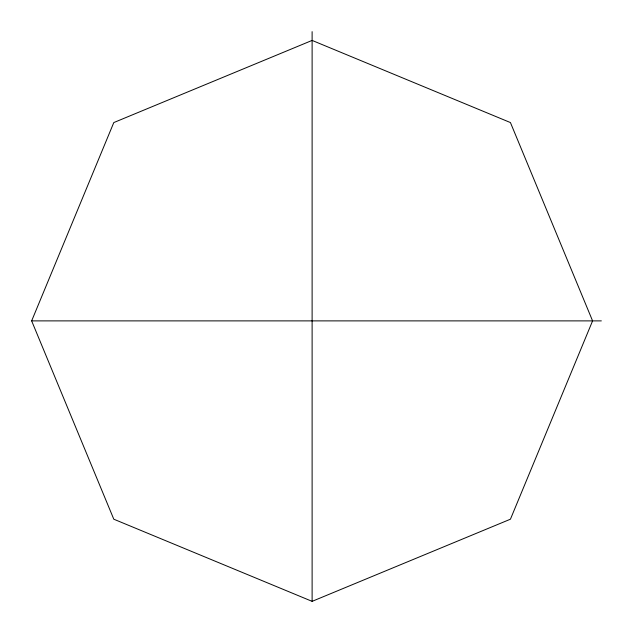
<?xml version="1.0" encoding="UTF-8"?>
<svg xmlns="http://www.w3.org/2000/svg" width="633" height="633" viewBox="0 0 633 633"><rect width="100%" height="100%" fill="white"/><g stroke="black" fill="none" stroke-linecap="round" stroke-linejoin="round"><path stroke-width="0.95" d="M31.65 320.884L113.798 122.565L312.116 40.417L510.435 122.565L592.583 320.884L510.435 519.202L312.116 601.35L113.798 519.202L31.65 320.884L601.35 320.884M312.116 31.65L312.116 601.35"/></g></svg>
